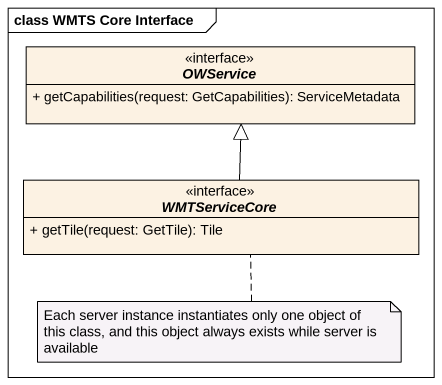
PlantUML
@startuml
mainframe class WMTS Core Interface
hide circle
hide empty members
skinparam classAttributeIconSize 0
interface OWService <<interface>> {
  + getCapabilities(request: GetCapabilities): ServiceMetadata
}
interface WMTServiceCore <<interface>> {
  + getTile(request: GetTile): Tile
}
WMTServiceCore -up-|> OWService
note bottom of WMTServiceCore : Each server instance instantiates only one object of this class, and this object always exists while server is available
@enduml
